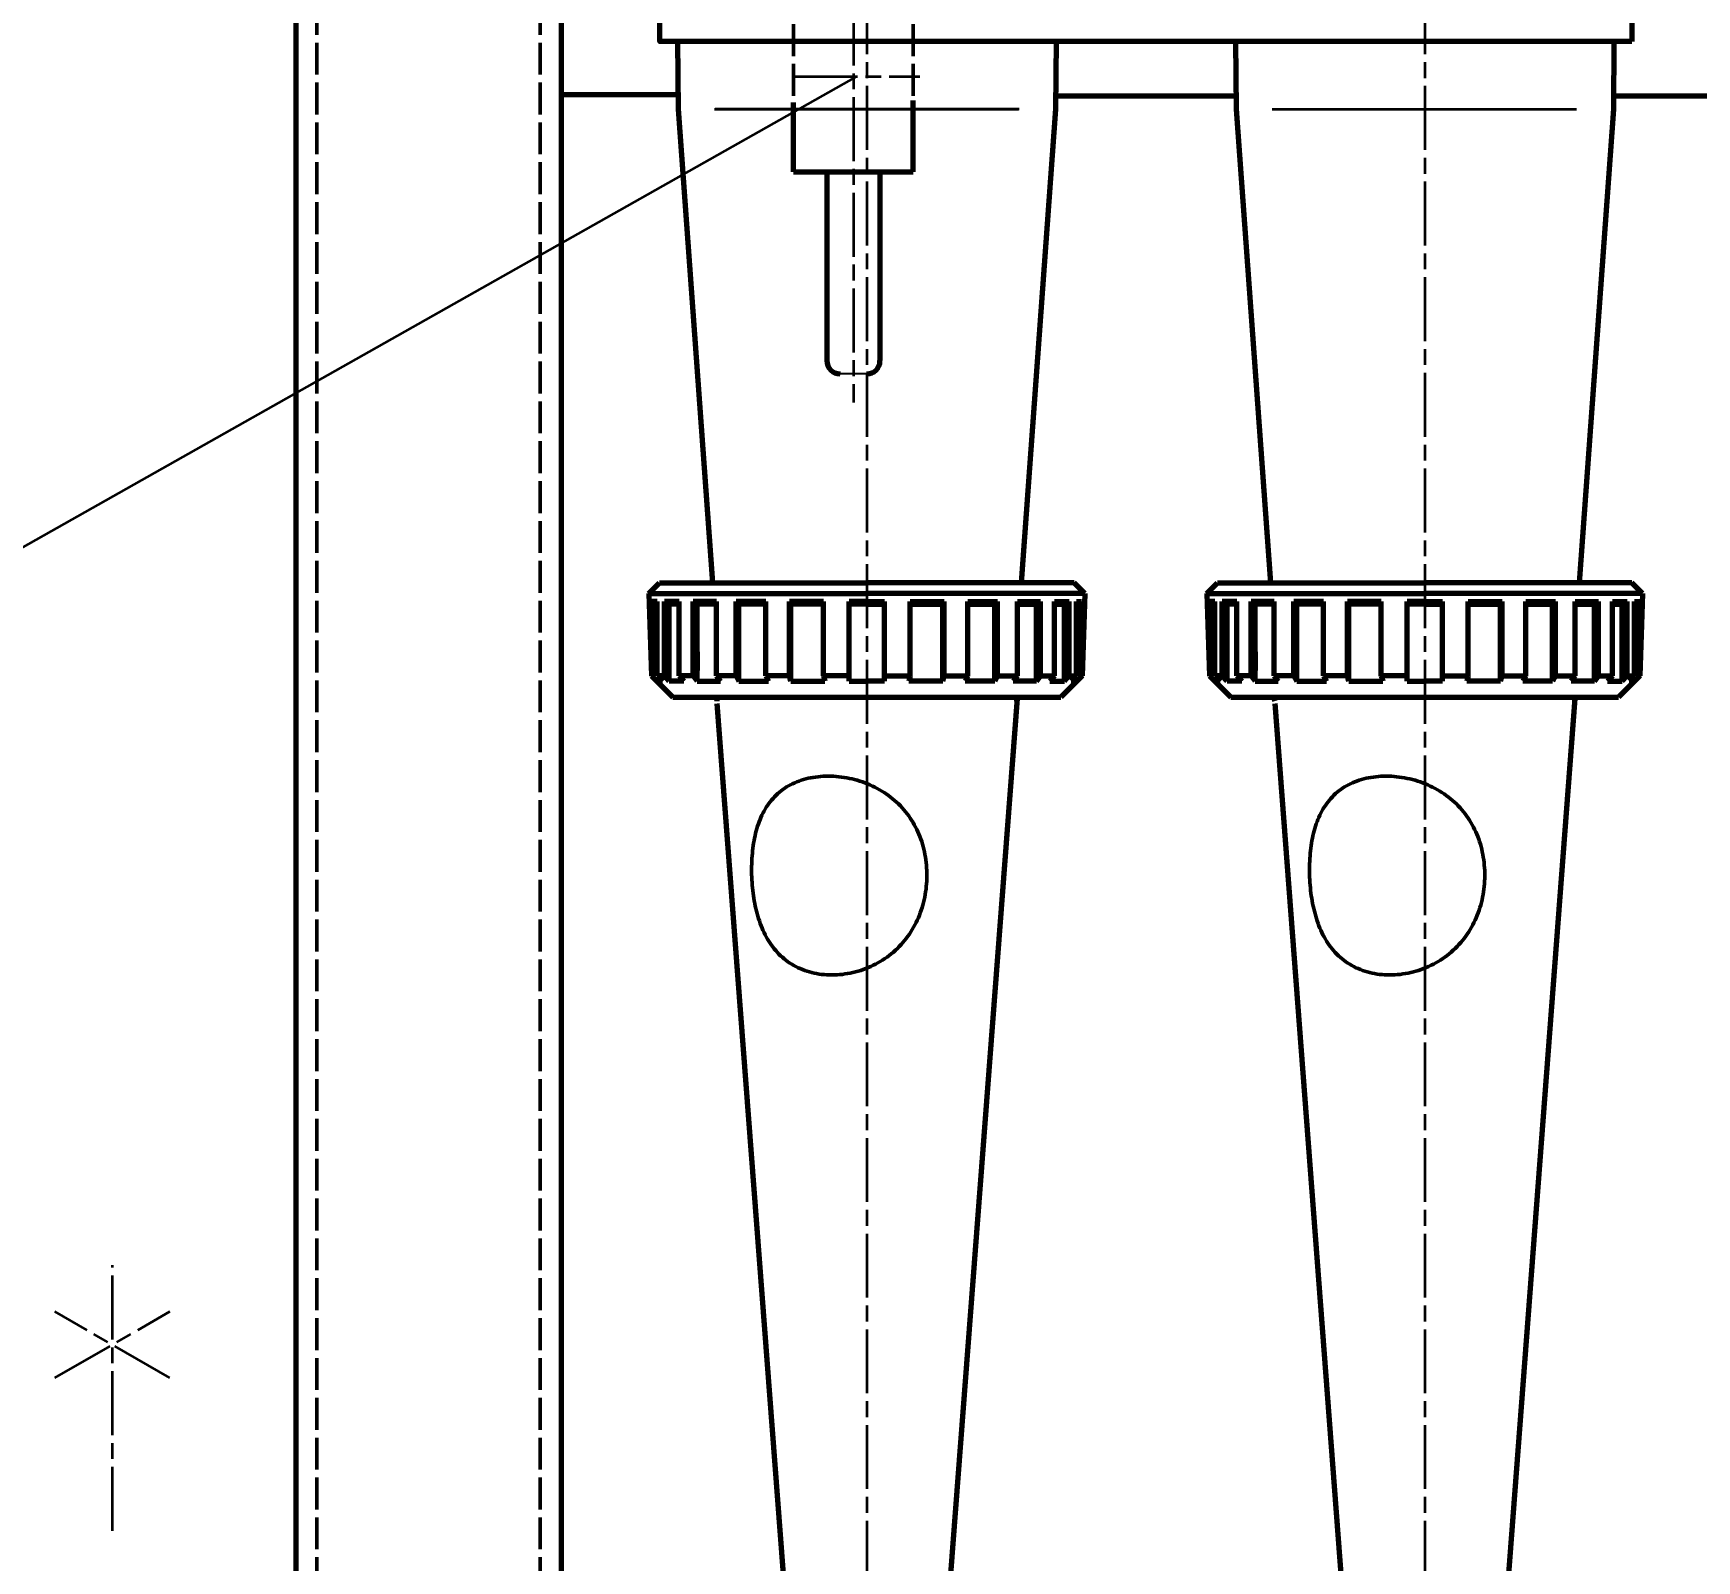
# Model space of a CAD drawing. Header units: millimetres. Extents: x 342 to 10709, y -204 to 5496.
# Drawn here: x 1197 to 1824, y 3585 to 4159 of the extents above; entities that cross this region are included whole.
import ezdxf

# ---------------------------------------------------------------- set-up
doc = ezdxf.new("R2010")
doc.units = ezdxf.units.MM
doc.linetypes.add('ACAD_ISO02W100', pattern=[15, 12, -3])
doc.linetypes.add('ACAD_ISO08W100', pattern=[36, 24, -3, 6, -3])
doc.layers.add('GEOM1', color=7, linetype='Continuous')
for name, color, linetype, lineweight in [('M_EQUIP_D1', 3, 'Continuous', 35), ('M_EQUIP_E3', 3, 'Continuous', 35), ('M_EQUIP_E5', 2, 'ACAD_ISO02W100', 50), ('M_EQUIP_E7', 7, 'Continuous', 70), ('M_TANKS_E7', 7, 'Continuous', 70), ('Visible Edges', 7, 'Continuous', 50)]:
    doc.layers.add(name, color=color, linetype=linetype, lineweight=lineweight)
doc.styles.add('Simplex', font='SIMPLEX.SHX')
doc.dimstyles.new('nordic-1-35-0', dxfattribs={"dimscale": 10, "dimtxt": 3.5, "dimasz": 2.5, "dimexe": 1.25, "dimexo": 0, "dimgap": 0.6, "dimtad": 1, "dimdec": 0, "dimdsep": 46, "dimtxsty": 'Simplex', "dimcen": 2.5, "dimclrd": 3, "dimclre": 3, "dimclrt": 3, "dimadec": 1, "dimazin": 2, "dimtfac": 1, "dimtdec": 0, "dimtmove": 0, "dimatfit": 0, "dimfxl": 1, "dimtolj": 1, "dimtzin": 0, "dimarcsym": 0})

# ---------------------------------------------------------------- blocks, each defined once
blk = doc.blocks.new('TOIMITUSR')
at = {"layer": 'M_EQUIP_E3', "linetype": 'ACAD_ISO08W100', "lineweight": 35}
for p, q in [((87.5, -21.65), (112.5, 21.65)), ((87.5, 21.65), (112.5, -21.65)), ((30, 0), (130, 0))]:
    blk.add_line(p, q, dxfattribs=at)
blk = doc.blocks.new('*D32')
at = {"layer": 'Defpoints', "color": 0, "linetype": 'Continuous', "transparency": 16777216}
for p in [(388, 5082.56), (1343.71, 5082.56), (1271.18, 2820.88)]:
    blk.add_point(p, dxfattribs=at)
at = {"layer": 'M_EQUIP_D1', "color": 3, "linetype": 'Continuous', "lineweight": -2, "transparency": 16777216}
for p, q in [((1343.71, 5082.56), (375.5, 5082.56)), ((388, 2845.88), (388, 5057.56)), ((1271.18, 2820.88), (375.5, 2820.88))]:
    blk.add_line(p, q, dxfattribs=at)
at = {"layer": 'M_EQUIP_D1', "color": 3, "linetype": 'Continuous', "transparency": 16777216}
for points in [[(383.83, 5057.56), (392.17, 5057.56), (388, 5082.56)], [(383.83, 2845.88), (392.17, 2845.88), (388, 2820.88)]]:
    blk.add_solid(points, dxfattribs=at)
at = {"layer": 'M_EQUIP_D1', "color": 3, "linetype": 'Continuous', "lineweight": 35, "transparency": 16777216, "insert": (364.5, 3951.72), "char_height": 35, "attachment_point": 5, "rotation": 90, "style": 'Simplex'}
blk.add_mtext('\\A1;2260', dxfattribs=at)

msp = doc.modelspace()

# ---------------------------------------------------------------- linework, layer by layer
at = {"layer": 'GEOM1', "color": 7, "linetype": 'Continuous'}
msp.add_line((1511.21, 4031.23), (1501.15, 4031.23), dxfattribs=at)
at = {"layer": 'M_EQUIP_E3', "color": 3, "linetype": 'ACAD_ISO08W100', "lineweight": 35}
for p, q in [((1511.21, 4787.6), (1511.21, 3304.22)), ((1721.21, 4787.6), (1721.21, 3304.22)), ((1506.15, 4243.36), (1506.15, 4020.52)), ((1483.65, 4143.23), (1531.15, 4143.23))]:
    msp.add_line(p, q, dxfattribs=at)
at = {"layer": 'M_EQUIP_E3', "color": 3, "linetype": 'Continuous', "lineweight": 35}
for p, q in [((1138.11, 3934.76), (1507.4, 4143.23)), ((1453.82, 4130.88), (1568.35, 4130.88)), ((1568.6, 4130.88), (1454.07, 4130.88)), ((1663.82, 4130.88), (1778.35, 4130.88))]:
    msp.add_line(p, q, dxfattribs=at)
at = {"layer": 'M_EQUIP_E5', "color": 2, "linetype": 'ACAD_ISO02W100', "lineweight": 50}
for p, q in [((1304.21, 4680.88), (1304.21, 2830.88)), ((1388.21, 4680.88), (1388.21, 2830.88))]:
    msp.add_line(p, q, dxfattribs=at)
at = {"layer": 'M_EQUIP_E5', "linetype": 'ACAD_ISO02W100', "lineweight": 50}
for p, q in [((1483.65, 4135.88), (1483.65, 4179.23)), ((1528.65, 4135.88), (1528.65, 4179.23))]:
    msp.add_line(p, q, dxfattribs=at)
at = {"layer": 'M_EQUIP_E7', "color": 7, "linetype": 'Continuous', "lineweight": 70}
for p, q in [((1296.21, 4680.88), (1296.21, 2830.88)), ((1396.21, 4680.88), (1396.21, 2830.88)), ((1440, 4156.38), (1440.21, 4130.88)), ((1582.43, 4156.38), (1582.21, 4130.88)), ((1650, 4156.38), (1650.21, 4130.88)), ((1792.43, 4156.38), (1792.21, 4130.88)), ((1396.21, 4136.38), (1440.17, 4136.38)), ((1483.65, 4107.23), (1483.65, 4133.41)), ((1528.65, 4107.23), (1528.65, 4134.13)), ((1582.25, 4135.88), (1650.17, 4135.88)), ((1792.25, 4135.88), (1860.17, 4135.88)), ((1440.21, 4130.88), (1453.14, 3952.59)), ((1582.21, 4130.88), (1569.29, 3952.59)), ((1650.21, 4130.88), (1663.14, 3952.59)), ((1792.21, 4130.88), (1779.29, 3952.59)), ((1483.65, 4107.23), (1528.65, 4107.23)), ((1496.15, 4107.23), (1496.15, 4036.23)), ((1516.15, 4107.23), (1516.15, 4036.23)), ((1438.71, 3948.59), (1449.89, 3948.59)), ((1583.71, 3948.59), (1572.53, 3948.59)), ((1648.71, 3948.59), (1659.89, 3948.59)), ((1793.71, 3948.59), (1782.53, 3948.59)), ((1447.33, 3926.59), (1447.33, 3919.59)), ((1575.09, 3926.59), (1575.09, 3919.59)), ((1657.33, 3926.59), (1657.33, 3919.59)), ((1785.09, 3926.59), (1785.09, 3919.59)), ((1511.21, 3909.59), (1584.21, 3909.59)), ((1721.21, 3909.59), (1794.21, 3909.59))]:
    msp.add_line(p, q, dxfattribs=at)
at = {"layer": 'M_EQUIP_E7', "linetype": 'Continuous'}
for p, q in [((1429.21, 3948.59), (1433.21, 3952.59)), ((1433.21, 3952.59), (1511.21, 3952.59)), ((1589.21, 3952.59), (1511.21, 3952.59)), ((1593.21, 3948.59), (1589.21, 3952.59)), ((1639.21, 3948.59), (1643.21, 3952.59)), ((1643.21, 3952.59), (1721.21, 3952.59)), ((1799.21, 3952.59), (1721.21, 3952.59)), ((1803.21, 3948.59), (1799.21, 3952.59)), ((1429.21, 3948.59), (1430.21, 3917.59)), ((1429.21, 3948.59), (1511.21, 3948.59)), ((1430.36, 3945.59), (1432.25, 3944.58)), ((1432.25, 3945.59), (1430.36, 3945.59)), ((1430.36, 3917.44), (1430.36, 3945.59)), ((1432.25, 3917.59), (1432.25, 3945.59)), ((1435.02, 3945.59), (1436.84, 3944.53)), ((1440.54, 3945.59), (1435.02, 3945.59)), ((1435.02, 3917.59), (1435.02, 3945.59)), ((1440.54, 3917.59), (1440.54, 3945.59)), ((1445.85, 3945.59), (1447.36, 3944.53)), ((1445.85, 3917.59), (1445.85, 3945.59)), ((1454.56, 3945.59), (1445.85, 3945.59)), ((1454.56, 3917.59), (1454.56, 3945.59)), ((1461.97, 3945.59), (1463.06, 3944.53)), ((1473.16, 3945.59), (1461.97, 3945.59)), ((1461.97, 3917.59), (1461.97, 3945.59)), ((1473.16, 3917.59), (1473.16, 3945.59)), ((1482.09, 3945.59), (1482.65, 3944.53)), ((1494.85, 3945.59), (1482.09, 3945.59)), ((1482.09, 3917.59), (1482.09, 3945.59)), ((1494.85, 3917.59), (1494.85, 3945.59)), ((1511.21, 3945.59), (1504.56, 3945.59)), ((1504.56, 3915.59), (1504.56, 3945.59)), ((1593.21, 3948.59), (1511.21, 3948.59)), ((1511.21, 3945.59), (1517.86, 3945.59)), ((1517.86, 3915.59), (1517.86, 3945.59)), ((1527.57, 3917.59), (1527.57, 3945.59)), ((1527.57, 3945.59), (1540.33, 3945.59)), ((1540.33, 3945.59), (1539.77, 3944.53)), ((1540.33, 3917.59), (1540.33, 3945.59)), ((1549.26, 3917.59), (1549.26, 3945.59)), ((1549.26, 3945.59), (1560.45, 3945.59)), ((1560.45, 3945.59), (1559.36, 3944.53)), ((1560.45, 3917.59), (1560.45, 3945.59)), ((1567.87, 3945.59), (1576.57, 3945.59)), ((1567.87, 3917.59), (1567.87, 3945.59)), ((1576.57, 3945.59), (1575.06, 3944.53)), ((1576.57, 3917.59), (1576.57, 3945.59)), ((1581.88, 3917.59), (1581.88, 3945.59)), ((1581.88, 3945.59), (1587.4, 3945.59)), ((1587.4, 3945.59), (1585.58, 3944.53)), ((1587.4, 3917.59), (1587.4, 3945.59)), ((1590.17, 3917.59), (1590.17, 3945.59)), ((1592.06, 3945.59), (1590.17, 3944.58)), ((1590.17, 3945.59), (1592.06, 3945.59)), ((1592.06, 3917.44), (1592.06, 3945.59)), ((1593.21, 3948.59), (1592.21, 3917.59)), ((1639.21, 3948.59), (1721.21, 3948.59)), ((1639.21, 3948.59), (1640.21, 3917.59)), ((1640.36, 3917.44), (1640.36, 3945.59)), ((1642.25, 3945.59), (1640.36, 3945.59)), ((1640.36, 3945.59), (1642.25, 3944.58)), ((1642.25, 3917.59), (1642.25, 3945.59)), ((1645.02, 3917.59), (1645.02, 3945.59)), ((1650.54, 3945.59), (1645.02, 3945.59)), ((1645.02, 3945.59), (1646.84, 3944.53)), ((1650.54, 3917.59), (1650.54, 3945.59)), ((1655.85, 3917.59), (1655.85, 3945.59)), ((1664.56, 3945.59), (1655.85, 3945.59)), ((1655.85, 3945.59), (1657.36, 3944.53)), ((1664.56, 3917.59), (1664.56, 3945.59)), ((1683.16, 3945.59), (1671.97, 3945.59)), ((1671.97, 3917.59), (1671.97, 3945.59)), ((1671.97, 3945.59), (1673.06, 3944.53)), ((1683.16, 3917.59), (1683.16, 3945.59)), ((1692.09, 3917.59), (1692.09, 3945.59)), ((1704.85, 3945.59), (1692.09, 3945.59)), ((1692.09, 3945.59), (1692.65, 3944.53)), ((1704.85, 3917.59), (1704.85, 3945.59)), ((1714.56, 3915.59), (1714.56, 3945.59)), ((1721.21, 3945.59), (1714.56, 3945.59)), ((1803.21, 3948.59), (1721.21, 3948.59)), ((1721.21, 3945.59), (1727.86, 3945.59)), ((1727.86, 3915.59), (1727.86, 3945.59)), ((1737.57, 3917.59), (1737.57, 3945.59)), ((1737.57, 3945.59), (1750.33, 3945.59)), ((1750.33, 3945.59), (1749.77, 3944.53)), ((1750.33, 3917.59), (1750.33, 3945.59)), ((1759.26, 3917.59), (1759.26, 3945.59)), ((1759.26, 3945.59), (1770.45, 3945.59)), ((1770.45, 3945.59), (1769.36, 3944.53)), ((1770.45, 3917.59), (1770.45, 3945.59)), ((1777.87, 3917.59), (1777.87, 3945.59)), ((1777.87, 3945.59), (1786.57, 3945.59)), ((1786.57, 3945.59), (1785.06, 3944.53)), ((1786.57, 3917.59), (1786.57, 3945.59)), ((1791.88, 3945.59), (1797.4, 3945.59)), ((1791.88, 3917.59), (1791.88, 3945.59)), ((1797.4, 3945.59), (1795.58, 3944.53)), ((1797.4, 3917.59), (1797.4, 3945.59)), ((1800.17, 3917.59), (1800.17, 3945.59)), ((1800.17, 3945.59), (1802.06, 3945.59)), ((1802.06, 3945.59), (1800.17, 3944.58)), ((1802.06, 3917.44), (1802.06, 3945.59)), ((1803.21, 3948.59), (1802.21, 3917.59)), ((1440.54, 3944.53), (1436.84, 3944.53)), ((1436.84, 3915.59), (1436.84, 3944.53)), ((1454.56, 3944.53), (1447.36, 3944.53)), ((1447.36, 3915.59), (1447.36, 3944.53)), ((1473.16, 3944.53), (1463.06, 3944.53)), ((1463.06, 3915.59), (1463.06, 3944.53)), ((1494.85, 3944.53), (1482.65, 3944.53)), ((1482.65, 3915.59), (1482.65, 3944.53)), ((1511.21, 3944.53), (1504.56, 3944.53)), ((1511.21, 3944.53), (1517.86, 3944.53)), ((1527.57, 3944.53), (1539.77, 3944.53)), ((1539.77, 3915.59), (1539.77, 3944.53)), ((1549.26, 3944.53), (1559.36, 3944.53)), ((1559.36, 3915.59), (1559.36, 3944.53)), ((1567.87, 3944.53), (1575.06, 3944.53)), ((1575.06, 3915.59), (1575.06, 3944.53)), ((1581.88, 3944.53), (1585.58, 3944.53)), ((1585.58, 3915.59), (1585.58, 3944.53)), ((1646.84, 3915.59), (1646.84, 3944.53)), ((1650.54, 3944.53), (1646.84, 3944.53)), ((1657.36, 3915.59), (1657.36, 3944.53)), ((1664.56, 3944.53), (1657.36, 3944.53)), ((1683.16, 3944.53), (1673.06, 3944.53)), ((1673.06, 3915.59), (1673.06, 3944.53)), ((1692.65, 3915.59), (1692.65, 3944.53)), ((1704.85, 3944.53), (1692.65, 3944.53)), ((1721.21, 3944.53), (1714.56, 3944.53)), ((1721.21, 3944.53), (1727.86, 3944.53)), ((1737.57, 3944.53), (1749.77, 3944.53)), ((1749.77, 3915.59), (1749.77, 3944.53)), ((1759.26, 3944.53), (1769.36, 3944.53)), ((1769.36, 3915.59), (1769.36, 3944.53)), ((1777.87, 3944.53), (1785.06, 3944.53)), ((1785.06, 3915.59), (1785.06, 3944.53)), ((1791.88, 3944.53), (1795.58, 3944.53)), ((1795.58, 3915.59), (1795.58, 3944.53)), ((1430.21, 3917.59), (1438.21, 3909.59)), ((1434.24, 3915.59), (1432.21, 3915.59)), ((1435.02, 3917.59), (1432.25, 3917.59)), ((1432.25, 3917.59), (1434.24, 3915.59)), ((1436.84, 3915.59), (1435.02, 3917.59)), ((1442.37, 3915.59), (1436.84, 3915.59)), ((1445.85, 3917.59), (1440.54, 3917.59)), ((1440.54, 3917.59), (1442.37, 3915.59)), ((1447.36, 3915.59), (1445.85, 3917.59)), ((1447.36, 3915.59), (1456.07, 3915.59)), ((1454.56, 3917.59), (1456.07, 3915.59)), ((1461.97, 3917.59), (1454.56, 3917.59)), ((1461.97, 3917.59), (1463.06, 3915.59)), ((1463.06, 3915.59), (1474.25, 3915.59)), ((1473.16, 3917.59), (1474.25, 3915.59)), ((1482.09, 3917.59), (1473.16, 3917.59)), ((1482.65, 3915.59), (1482.09, 3917.59)), ((1482.65, 3915.59), (1495.41, 3915.59)), ((1504.56, 3917.59), (1494.85, 3917.59)), ((1494.85, 3917.59), (1495.41, 3915.59)), ((1504.56, 3915.59), (1511.21, 3915.59)), ((1517.86, 3915.59), (1511.21, 3915.59)), ((1517.86, 3917.59), (1527.57, 3917.59)), ((1527.57, 3917.59), (1527.01, 3915.59)), ((1539.77, 3915.59), (1527.01, 3915.59)), ((1539.77, 3915.59), (1540.33, 3917.59)), ((1540.33, 3917.59), (1549.26, 3917.59)), ((1549.26, 3917.59), (1548.18, 3915.59)), ((1559.36, 3915.59), (1548.18, 3915.59)), ((1560.45, 3917.59), (1559.36, 3915.59)), ((1560.45, 3917.59), (1567.87, 3917.59)), ((1567.87, 3917.59), (1566.35, 3915.59)), ((1575.06, 3915.59), (1566.35, 3915.59)), ((1575.06, 3915.59), (1576.57, 3917.59)), ((1576.57, 3917.59), (1581.88, 3917.59)), ((1581.88, 3917.59), (1580.05, 3915.59)), ((1580.05, 3915.59), (1585.58, 3915.59)), ((1592.21, 3917.59), (1584.21, 3909.59)), ((1585.58, 3915.59), (1587.4, 3917.59)), ((1587.4, 3917.59), (1590.17, 3917.59)), ((1590.17, 3917.59), (1588.18, 3915.59)), ((1588.18, 3915.59), (1590.21, 3915.59)), ((1640.21, 3917.59), (1648.21, 3909.59)), ((1644.24, 3915.59), (1642.21, 3915.59)), ((1642.25, 3917.59), (1644.24, 3915.59)), ((1645.02, 3917.59), (1642.25, 3917.59)), ((1646.84, 3915.59), (1645.02, 3917.59)), ((1652.37, 3915.59), (1646.84, 3915.59)), ((1650.54, 3917.59), (1652.37, 3915.59)), ((1655.85, 3917.59), (1650.54, 3917.59)), ((1657.36, 3915.59), (1655.85, 3917.59)), ((1657.36, 3915.59), (1666.07, 3915.59)), ((1671.97, 3917.59), (1664.56, 3917.59)), ((1664.56, 3917.59), (1666.07, 3915.59)), ((1671.97, 3917.59), (1673.06, 3915.59)), ((1673.06, 3915.59), (1684.25, 3915.59)), ((1692.09, 3917.59), (1683.16, 3917.59)), ((1683.16, 3917.59), (1684.25, 3915.59)), ((1692.65, 3915.59), (1692.09, 3917.59)), ((1692.65, 3915.59), (1705.41, 3915.59)), ((1704.85, 3917.59), (1705.41, 3915.59)), ((1714.56, 3917.59), (1704.85, 3917.59)), ((1714.56, 3915.59), (1721.21, 3915.59)), ((1727.86, 3915.59), (1721.21, 3915.59)), ((1727.86, 3917.59), (1737.57, 3917.59)), ((1737.57, 3917.59), (1737.01, 3915.59)), ((1749.77, 3915.59), (1737.01, 3915.59)), ((1749.77, 3915.59), (1750.33, 3917.59)), ((1750.33, 3917.59), (1759.26, 3917.59)), ((1759.26, 3917.59), (1758.18, 3915.59)), ((1769.36, 3915.59), (1758.18, 3915.59)), ((1770.45, 3917.59), (1769.36, 3915.59)), ((1770.45, 3917.59), (1777.87, 3917.59)), ((1777.87, 3917.59), (1776.35, 3915.59)), ((1785.06, 3915.59), (1776.35, 3915.59)), ((1785.06, 3915.59), (1786.57, 3917.59)), ((1786.57, 3917.59), (1791.88, 3917.59)), ((1791.88, 3917.59), (1790.05, 3915.59)), ((1790.05, 3915.59), (1795.58, 3915.59)), ((1802.21, 3917.59), (1794.21, 3909.59)), ((1795.58, 3915.59), (1797.4, 3917.59)), ((1797.4, 3917.59), (1800.17, 3917.59)), ((1800.17, 3917.59), (1798.18, 3915.59)), ((1798.18, 3915.59), (1800.21, 3915.59)), ((1438.21, 3909.59), (1511.21, 3909.59)), ((1648.21, 3909.59), (1721.21, 3909.59))]:
    msp.add_line(p, q, dxfattribs=at)
at = {"layer": 'M_EQUIP_E7', "color": 7, "linetype": 'Continuous', "lineweight": 70}
msp.add_lwpolyline([(1799.15, 4156.38), (1433.27, 4156.38), (1433.27, 4196.38), (1799.15, 4196.38)], close=True, dxfattribs=at)
for centre, radius, start, end in [((1501.15, 4036.23), 5, 180, 270), ((1511.15, 4036.23), 5, 270, 0), ((1451.88, 3907.88), 3, 3.3, 34.84263), ((1570.54, 3907.88), 3, 145.15737, 176.7), ((1661.88, 3907.88), 3, 3.3, 34.84263), ((1780.54, 3907.88), 3, 145.15737, 176.7)]:
    msp.add_arc(centre, radius, start, end, dxfattribs=at)
at = {"layer": 'M_TANKS_E7', "linetype": 'Continuous'}
for p, q in [((1567.74, 3909.12), (1536.61, 3498.61)), ((1777.74, 3909.12), (1746.61, 3498.61)), ((1454.8, 3907.2), (1485.81, 3498.61)), ((1664.8, 3907.2), (1695.81, 3498.61))]:
    msp.add_line(p, q, dxfattribs=at)
at = {"layer": 'Visible Edges', "flags": 128}
for points in [[(1498.04, 3805.04), (1497.07, 3805.05), (1496.1, 3805.09), (1495.14, 3805.17), (1494.19, 3805.26), (1493.25, 3805.39), (1492.32, 3805.55), (1491.4, 3805.73), (1490.49, 3805.94), (1489.59, 3806.18), (1488.71, 3806.45), (1487.84, 3806.74), (1486.98, 3807.06), (1486.14, 3807.41), (1485.32, 3807.78), (1484.52, 3808.18), (1483.73, 3808.6), (1482.96, 3809.06), (1482.21, 3809.53), (1481.48, 3810.03), (1480.77, 3810.56), (1480.08, 3811.11), (1479.41, 3811.68), (1478.76, 3812.27), (1478.13, 3812.89), (1477.52, 3813.53), (1476.93, 3814.19), (1476.35, 3814.87), (1475.8, 3815.57), (1475.27, 3816.29), (1474.76, 3817.03), (1474.27, 3817.79), (1473.8, 3818.57), (1473.35, 3819.36), (1472.92, 3820.17), (1472.51, 3821), (1472.12, 3821.84), (1471.75, 3822.7), (1471.4, 3823.57), (1471.07, 3824.45), (1470.75, 3825.35), (1470.45, 3826.26), (1470.17, 3827.18), (1469.91, 3828.11), (1469.66, 3829.05), (1469.43, 3830), (1469.22, 3830.96), (1469.02, 3831.93), (1468.84, 3832.91), (1468.67, 3833.89), (1468.52, 3834.87), (1468.39, 3835.86), (1468.27, 3836.86), (1468.16, 3837.86), (1468.07, 3838.86), (1467.99, 3839.86), (1467.93, 3840.87), (1467.88, 3841.87), (1467.85, 3842.88), (1467.83, 3843.88), (1467.83, 3844.89), (1467.84, 3845.89), (1467.87, 3846.88), (1467.91, 3847.88), (1467.96, 3848.87), (1468.03, 3849.85), (1468.12, 3850.83), (1468.22, 3851.8), (1468.33, 3852.76), (1468.46, 3853.72), (1468.61, 3854.67), (1468.77, 3855.6), (1468.95, 3856.53), (1469.15, 3857.45), (1469.36, 3858.36), (1469.59, 3859.25), (1469.84, 3860.13), (1470.1, 3861), (1470.39, 3861.86), (1470.69, 3862.7), (1471.01, 3863.53), (1471.35, 3864.34), (1471.71, 3865.14), (1472.1, 3865.91), (1472.5, 3866.68), (1472.92, 3867.42), (1473.36, 3868.15), (1473.83, 3868.86), (1474.31, 3869.55), (1474.81, 3870.22), (1475.34, 3870.87), (1475.89, 3871.5), (1476.45, 3872.11), (1477.04, 3872.7), (1477.65, 3873.27), (1478.28, 3873.81), (1478.93, 3874.34), (1479.61, 3874.84), (1480.3, 3875.32), (1481.01, 3875.78), (1481.75, 3876.21), (1482.5, 3876.62), (1483.27, 3877.01), (1484.07, 3877.37), (1484.87, 3877.71), (1485.7, 3878.02), (1486.54, 3878.31), (1487.4, 3878.58), (1488.28, 3878.82), (1489.16, 3879.04), (1490.07, 3879.23), (1490.98, 3879.39), (1491.91, 3879.53), (1492.84, 3879.65), (1493.79, 3879.74), (1494.75, 3879.8), (1495.71, 3879.84), (1496.68, 3879.85)], [(1496.68, 3879.85), (1497.67, 3879.84), (1498.66, 3879.8), (1499.65, 3879.74), (1500.65, 3879.64), (1501.65, 3879.53), (1502.64, 3879.38), (1503.64, 3879.22), (1504.63, 3879.02), (1505.63, 3878.8), (1506.61, 3878.56), (1507.59, 3878.29), (1508.57, 3877.99), (1509.53, 3877.67), (1510.49, 3877.33), (1511.44, 3876.96), (1512.37, 3876.57), (1513.29, 3876.15), (1514.2, 3875.71), (1515.1, 3875.24), (1515.98, 3874.75), (1516.85, 3874.24), (1517.69, 3873.71), (1518.53, 3873.15), (1519.34, 3872.58), (1520.14, 3871.98), (1520.92, 3871.36), (1521.68, 3870.72), (1522.42, 3870.06), (1523.13, 3869.38), (1523.83, 3868.68), (1524.51, 3867.96), (1525.16, 3867.22), (1525.79, 3866.46), (1526.4, 3865.69), (1526.98, 3864.9), (1527.54, 3864.09), (1528.08, 3863.26), (1528.59, 3862.43), (1529.08, 3861.57), (1529.55, 3860.7), (1529.99, 3859.82), (1530.41, 3858.93), (1530.81, 3858.02), (1531.18, 3857.1), (1531.52, 3856.17), (1531.85, 3855.23), (1532.15, 3854.29), (1532.42, 3853.33), (1532.67, 3852.36), (1532.89, 3851.38), (1533.09, 3850.4), (1533.27, 3849.41), (1533.42, 3848.42), (1533.55, 3847.42), (1533.65, 3846.41), (1533.73, 3845.4), (1533.79, 3844.39), (1533.82, 3843.38)], [(1708.04, 3805.04), (1707.07, 3805.05), (1706.1, 3805.09), (1705.14, 3805.17), (1704.19, 3805.26), (1703.25, 3805.39), (1702.32, 3805.55), (1701.4, 3805.73), (1700.49, 3805.94), (1699.59, 3806.18), (1698.71, 3806.45), (1697.84, 3806.74), (1696.98, 3807.06), (1696.14, 3807.41), (1695.32, 3807.78), (1694.52, 3808.18), (1693.73, 3808.6), (1692.96, 3809.06), (1692.21, 3809.53), (1691.48, 3810.03), (1690.77, 3810.56), (1690.08, 3811.11), (1689.41, 3811.68), (1688.76, 3812.27), (1688.13, 3812.89), (1687.52, 3813.53), (1686.93, 3814.19), (1686.35, 3814.87), (1685.8, 3815.57), (1685.27, 3816.29), (1684.76, 3817.03), (1684.27, 3817.79), (1683.8, 3818.57), (1683.35, 3819.36), (1682.92, 3820.17), (1682.51, 3821), (1682.12, 3821.84), (1681.75, 3822.7), (1681.4, 3823.57), (1681.07, 3824.45), (1680.75, 3825.35), (1680.45, 3826.26), (1680.17, 3827.18), (1679.91, 3828.11), (1679.66, 3829.05), (1679.43, 3830), (1679.22, 3830.96), (1679.02, 3831.93), (1678.84, 3832.91), (1678.67, 3833.89), (1678.52, 3834.87), (1678.39, 3835.86), (1678.27, 3836.86), (1678.16, 3837.86), (1678.07, 3838.86), (1677.99, 3839.86), (1677.93, 3840.87), (1677.88, 3841.87), (1677.85, 3842.88), (1677.83, 3843.88), (1677.83, 3844.89), (1677.84, 3845.89), (1677.87, 3846.88), (1677.91, 3847.88), (1677.96, 3848.87), (1678.03, 3849.85), (1678.12, 3850.83), (1678.22, 3851.8), (1678.33, 3852.76), (1678.46, 3853.72), (1678.61, 3854.67), (1678.77, 3855.6), (1678.95, 3856.53), (1679.15, 3857.45), (1679.36, 3858.36), (1679.59, 3859.25), (1679.84, 3860.13), (1680.1, 3861), (1680.39, 3861.86), (1680.69, 3862.7), (1681.01, 3863.53), (1681.35, 3864.34), (1681.71, 3865.14), (1682.1, 3865.91), (1682.5, 3866.68), (1682.92, 3867.42), (1683.36, 3868.15), (1683.83, 3868.86), (1684.31, 3869.55), (1684.81, 3870.22), (1685.34, 3870.87), (1685.89, 3871.5), (1686.45, 3872.11), (1687.04, 3872.7), (1687.65, 3873.27), (1688.28, 3873.81), (1688.93, 3874.34), (1689.61, 3874.84), (1690.3, 3875.32), (1691.01, 3875.78), (1691.75, 3876.21), (1692.5, 3876.62), (1693.27, 3877.01), (1694.07, 3877.37), (1694.87, 3877.71), (1695.7, 3878.02), (1696.54, 3878.31), (1697.4, 3878.58), (1698.28, 3878.82), (1699.16, 3879.04), (1700.07, 3879.23), (1700.98, 3879.39), (1701.91, 3879.53), (1702.84, 3879.65), (1703.79, 3879.74), (1704.75, 3879.8), (1705.71, 3879.84), (1706.68, 3879.85)], [(1706.68, 3879.85), (1707.67, 3879.84), (1708.66, 3879.8), (1709.65, 3879.74), (1710.65, 3879.64), (1711.65, 3879.53), (1712.64, 3879.38), (1713.64, 3879.22), (1714.63, 3879.02), (1715.63, 3878.8), (1716.61, 3878.56), (1717.59, 3878.29), (1718.57, 3877.99), (1719.53, 3877.67), (1720.49, 3877.33), (1721.44, 3876.96), (1722.37, 3876.57), (1723.29, 3876.15), (1724.2, 3875.71), (1725.1, 3875.24), (1725.98, 3874.75), (1726.85, 3874.24), (1727.69, 3873.71), (1728.53, 3873.15), (1729.34, 3872.58), (1730.14, 3871.98), (1730.92, 3871.36), (1731.68, 3870.72), (1732.42, 3870.06), (1733.13, 3869.38), (1733.83, 3868.68), (1734.51, 3867.96), (1735.16, 3867.22), (1735.79, 3866.46), (1736.4, 3865.69), (1736.98, 3864.9), (1737.54, 3864.09), (1738.08, 3863.26), (1738.59, 3862.43), (1739.08, 3861.57), (1739.55, 3860.7), (1739.99, 3859.82), (1740.41, 3858.93), (1740.81, 3858.02), (1741.18, 3857.1), (1741.52, 3856.17), (1741.85, 3855.23), (1742.15, 3854.29), (1742.42, 3853.33), (1742.67, 3852.36), (1742.89, 3851.38), (1743.09, 3850.4), (1743.27, 3849.41), (1743.42, 3848.42), (1743.55, 3847.42), (1743.65, 3846.41), (1743.73, 3845.4), (1743.79, 3844.39), (1743.82, 3843.38)], [(1533.82, 3843.38), (1533.82, 3842.37), (1533.81, 3841.35), (1533.76, 3840.34), (1533.7, 3839.33), (1533.6, 3838.32), (1533.49, 3837.31), (1533.35, 3836.3), (1533.18, 3835.3), (1532.99, 3834.3), (1532.78, 3833.31), (1532.54, 3832.33), (1532.28, 3831.35), (1531.99, 3830.38), (1531.68, 3829.41), (1531.34, 3828.46), (1530.98, 3827.52), (1530.6, 3826.58), (1530.19, 3825.66), (1529.75, 3824.75), (1529.29, 3823.86), (1528.81, 3822.97), (1528.3, 3822.11), (1527.76, 3821.25), (1527.21, 3820.41), (1526.63, 3819.59), (1526.03, 3818.78), (1525.4, 3818), (1524.76, 3817.23), (1524.09, 3816.47), (1523.4, 3815.74), (1522.69, 3815.03), (1521.96, 3814.34), (1521.2, 3813.67), (1520.43, 3813.02), (1519.63, 3812.39), (1518.82, 3811.79), (1517.99, 3811.21), (1517.14, 3810.65), (1516.28, 3810.12), (1515.4, 3809.61), (1514.5, 3809.13), (1513.6, 3808.67), (1512.68, 3808.24), (1511.74, 3807.83), (1510.8, 3807.45), (1509.85, 3807.09), (1508.89, 3806.77), (1507.92, 3806.47), (1506.94, 3806.2), (1505.96, 3805.96), (1504.97, 3805.74), (1503.98, 3805.55), (1502.99, 3805.4), (1502, 3805.27), (1501, 3805.17), (1500.01, 3805.09), (1499.02, 3805.05), (1498.04, 3805.04)], [(1743.82, 3843.38), (1743.82, 3842.37), (1743.81, 3841.35), (1743.76, 3840.34), (1743.7, 3839.33), (1743.6, 3838.32), (1743.49, 3837.31), (1743.35, 3836.3), (1743.18, 3835.3), (1742.99, 3834.3), (1742.78, 3833.31), (1742.54, 3832.33), (1742.28, 3831.35), (1741.99, 3830.38), (1741.68, 3829.41), (1741.34, 3828.46), (1740.98, 3827.52), (1740.6, 3826.58), (1740.19, 3825.66), (1739.75, 3824.75), (1739.29, 3823.86), (1738.81, 3822.97), (1738.3, 3822.11), (1737.76, 3821.25), (1737.21, 3820.41), (1736.63, 3819.59), (1736.03, 3818.78), (1735.4, 3818), (1734.76, 3817.23), (1734.09, 3816.47), (1733.4, 3815.74), (1732.69, 3815.03), (1731.96, 3814.34), (1731.2, 3813.67), (1730.43, 3813.02), (1729.63, 3812.39), (1728.82, 3811.79), (1727.99, 3811.21), (1727.14, 3810.65), (1726.28, 3810.12), (1725.4, 3809.61), (1724.5, 3809.13), (1723.6, 3808.67), (1722.68, 3808.24), (1721.74, 3807.83), (1720.8, 3807.45), (1719.85, 3807.09), (1718.89, 3806.77), (1717.92, 3806.47), (1716.94, 3806.2), (1715.96, 3805.96), (1714.97, 3805.74), (1713.98, 3805.55), (1712.99, 3805.4), (1712, 3805.27), (1711, 3805.17), (1710.01, 3805.09), (1709.02, 3805.05), (1708.04, 3805.04)]]:
    msp.add_lwpolyline(points, dxfattribs=at)

# ---------------------------------------------------------------- block references
at = {"layer": 'M_EQUIP_E3', "lineweight": 35, "rotation": 90}
msp.add_blockref('TOIMITUSR', (1227.21, 3565.88), dxfattribs=at)

# ---------------------------------------------------------------- dimensions: what is measured, and where the dimension line sits
at = {"layer": 'M_EQUIP_D1', "linetype": 'Continuous', "lineweight": 35}
dim = msp.add_linear_dim(base=(388, 5082.56), p1=(1271.18, 2820.88), p2=(1343.71, 5082.56), angle=90, dimstyle='nordic-1-35-0', override={"dimrnd": 5}, dxfattribs=at)
dim.commit()
dim.dimension.update_dxf_attribs({"geometry": '*D32', "text_midpoint": (388, 3951.72), "dimtype": 160})

doc.saveas('drawing.dxf')
